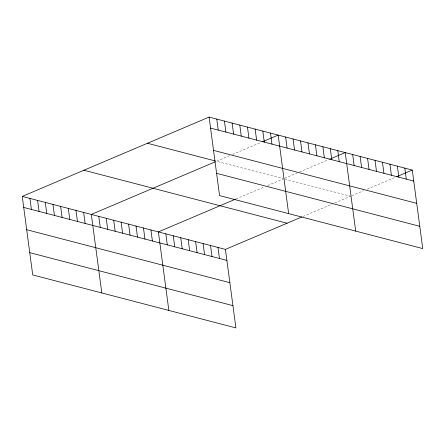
<?xml version="1.0" encoding="UTF-8"?>
<svg xmlns="http://www.w3.org/2000/svg" width="445" height="445" viewBox="0 0 445 445"><rect width="100%" height="100%" fill="white"/><g stroke="black" fill="none" stroke-linecap="round" stroke-linejoin="round"><path stroke-width="0.33" stroke-dasharray="2.23 1.67" d="M229.559 155.739L216.515 161.279L282.942 178.601M232.524 154.482L260.981 142.4M235.922 198.987L264.63 186.8M267.684 185.504L283.565 178.762M284.75 178.256L297.199 172.971M299.574 171.965L328.621 159.627M302.973 216.47L332.293 204.021M334.735 202.987L350.616 196.245M351.8 195.739L363.66 190.705M367.214 189.197L395.082 177.366M284.806 179.085L349.993 196.084"/><path stroke-width="0.67" d="M22.25 196.417L225.431 249.395L235.906 327.915L32.724 274.938L22.25 196.417L209.094 117.085L412.276 170.062L422.75 248.583L219.569 195.605L209.094 117.085M215.297 161.796L91.331 214.429L101.81 292.949M262.761 141.643L278.175 135.096L288.649 213.617M235.31 199.249L158.381 231.912L168.855 310.432M329.812 159.126L345.225 152.579L355.7 231.1M225.431 249.395L301.749 216.993M396.857 176.609L412.276 170.062M210.563 128.099L413.744 181.076M213.533 150.377L416.715 203.354M147.434 143.262L215.235 160.945M216.598 173.328L419.78 226.31M83.91 170.235L287.086 223.218M23.719 207.431L226.9 260.408M26.694 229.709L229.87 282.686M29.754 252.66L232.935 305.637M404.822 168.121L406.291 179.135M397.374 166.18L398.842 177.193M389.926 164.238L391.394 175.252M382.472 162.292L383.94 173.311M375.024 160.35L376.492 171.364M367.576 158.409L369.044 169.423M360.122 156.468L361.59 167.481M352.674 154.526L354.142 165.54M337.772 150.638L339.246 161.652M330.324 148.697L331.792 159.71M322.875 146.755L324.344 157.769M315.422 144.809L316.896 155.828M307.973 142.867L309.442 153.881M300.525 140.926L301.994 151.94M293.071 138.985L294.546 149.998M285.623 137.043L287.092 148.057M270.499 133.094L271.967 144.113M262.823 131.097L264.291 142.111M255.146 129.095L256.615 140.108M247.47 127.092L248.939 138.106M239.794 125.09L241.262 136.103M232.118 123.087L233.592 134.106M224.441 121.09L225.915 132.104M216.771 119.088L218.239 130.101M217.983 247.453L219.452 258.467M210.53 245.507L211.998 256.526M203.081 243.565L204.55 254.579M195.633 241.624L197.102 252.638M188.179 239.683L189.648 250.696M180.731 237.741L182.2 248.755M173.283 235.794L174.752 246.808M165.829 233.853L167.303 244.867M150.933 229.97L152.401 240.984M143.479 228.024L144.953 239.043M136.031 226.082L137.499 237.096M128.583 224.141L130.051 235.155M121.129 222.2L122.603 233.213M113.681 220.258L115.149 231.272M106.233 218.311L107.701 229.325M98.779 216.37L100.253 227.384M83.654 212.426L85.123 223.44M75.978 210.424L77.452 221.438M68.302 208.421L69.776 219.441M60.631 206.424L62.1 217.438M52.955 204.422L54.424 215.436M45.279 202.419L46.747 213.433M37.602 200.417L39.071 211.431M29.926 198.414L31.395 209.428"/></g></svg>
